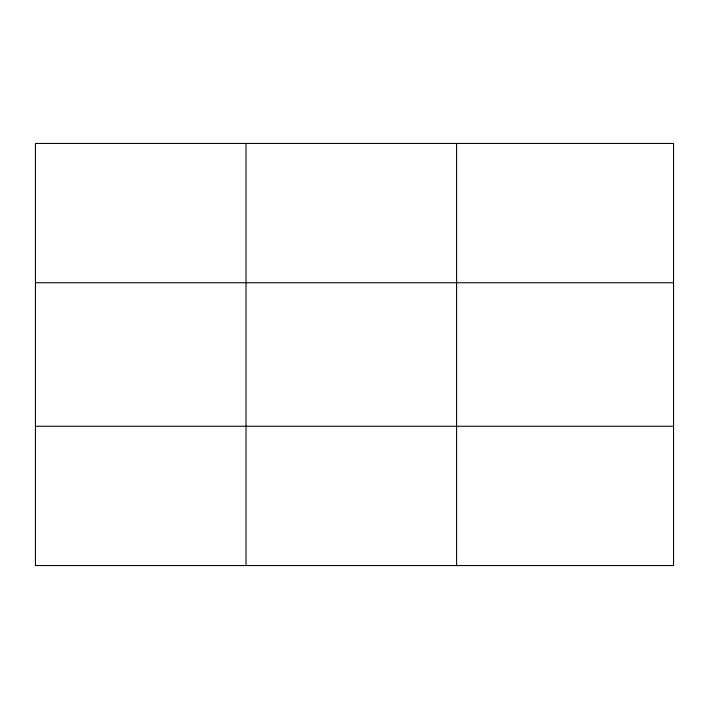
<?xml version="1.0" encoding="UTF-8"?>
<svg xmlns="http://www.w3.org/2000/svg" width="709" height="709" viewBox="0 0 709 709"><rect width="100%" height="100%" fill="white"/><g stroke="black" fill="none" stroke-linecap="round" stroke-linejoin="round"><path stroke-width="1.06" d="M246.023 565.552L246.023 143.448M456.596 565.552L456.596 143.448M35.45 282.74L673.55 282.74M35.45 426.26L673.55 426.26M673.55 143.448L673.55 565.552L35.45 565.552L35.45 143.448L673.55 143.448"/></g></svg>
